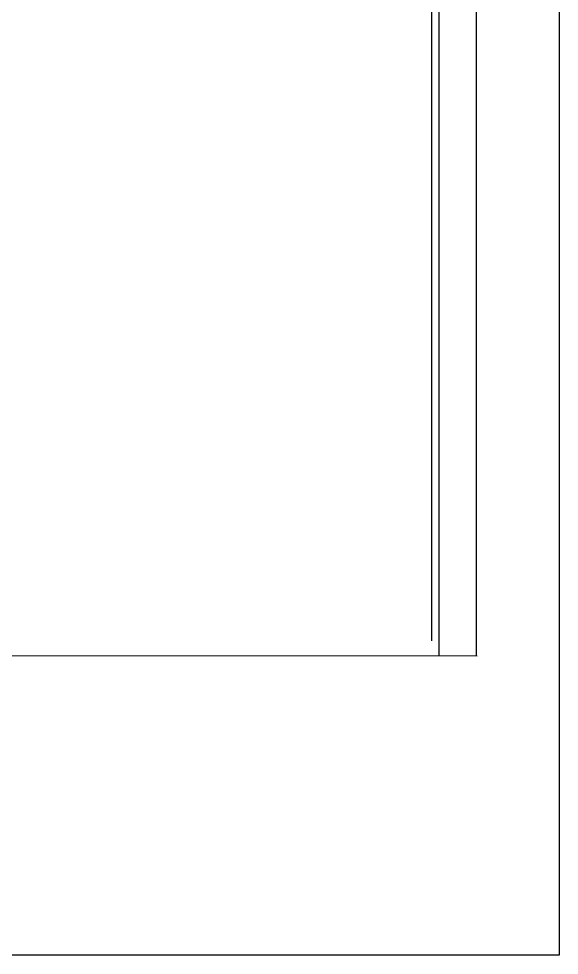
# Model space of a CAD drawing. Extents: x 152195838 to 160350639, y 364657247 to 370318102.
# Drawn here: x 157578224 to 157578947, y 365009282 to 365010535 of the extents above; entities that cross this region are included whole.
import ezdxf

# ---------------------------------------------------------------- set-up
doc = ezdxf.new("R2010")
doc.units = 0
doc.header["$MEASUREMENT"] = 0
doc.layers.add('4A.TEC 주차 확장형', color=8, linetype='CONTINUOUS')

# ---------------------------------------------------------------- blocks, each defined once
blk = doc.blocks.new('3.5t p')
at = {"layer": '4A.TEC 주차 확장형', "color": 252, "linetype": 'Continuous', "ltscale": 0.8}
for p, q in [((831793.1028552393, 168093.2970614862), (830053.3174390164, 168093.2970614862)), ((830053.3174390086, 168042.6586269196), (831793.1028552393, 168042.6586269196)), ((830073.2101471239, 168032.730039021), (831773.2101471239, 168032.730039021))]:
    blk.add_line(p, q, dxfattribs=at)
for points in [[(832194.0235324393, 161703.8614066448), (829694.0235324393, 161703.8614066448), (829694.0235324393, 168203.8614066448), (832194.0235324393, 168203.8614066448), (832194.0235324393, 161703.8614066448)], [(830053.3174940238, 168093.9533698466), (830052.9605018238, 163301.8167270478), (831792.745918047, 163301.8167270478), (831793.1029102468, 168093.9533698466)]]:
    blk.add_lwpolyline(points, dxfattribs=at)

msp = doc.modelspace()

# ---------------------------------------------------------------- block references
at = {"layer": '4A.TEC 주차 확장형', "color": 252, "rotation": 270}
msp.add_blockref('3.5t p', (157410743.1431428, 365841475.9193507), dxfattribs=at)

doc.saveas('drawing.dxf')
